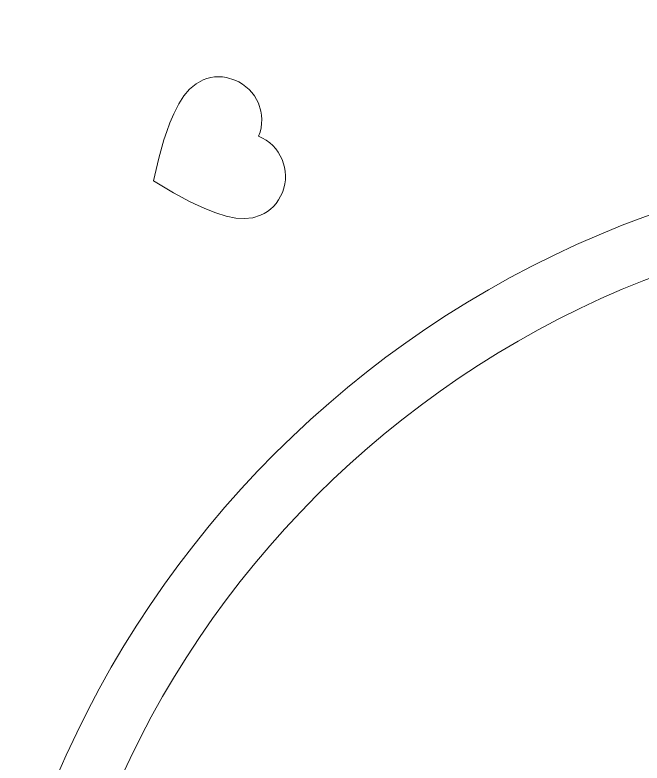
# Model space of a CAD drawing. Header units: millimetres. Extents: x -178 to 178, y -197 to 165.
# Drawn here: x 61.59 to 85.31, y 83.56 to 111.84 of the extents above; entities that cross this region are included whole.
import ezdxf

# ---------------------------------------------------------------- set-up
doc = ezdxf.new("R2010")
doc.units = ezdxf.units.MM
doc.header["$MEASUREMENT"] = 0
doc.layers.add('Calque_par_d_faut', color=7, linetype='Continuous')

msp = doc.modelspace()

# ---------------------------------------------------------------- linework, layer by layer
at = {"layer": 'Calque_par_d_faut', "color": 1, "lineweight": 9}
msp.add_open_spline([(-173.1455, 165.4772), (-174.4725, 165.4763), (-175.7447, 164.9484), (-176.6824, 164.0095), (-176.6824, 164.0095), (-177.6201, 163.0707), (-178.1464, 161.8041), (-178.1455, 160.4772), (-178.1455, 160.4772), (-178.1455, 160.4772), (-178.1455, -24.5228), (-178.1455, -24.5228), (-178.1455, -24.5228), (-178.1447, -25.8498), (-177.6168, -27.122), (-176.6779, -28.0597), (-176.6779, -28.0597), (-175.7391, -28.9974), (-174.4725, -29.5237), (-173.1455, -29.5228), (-173.1455, -29.5228), (-173.1455, -29.5228), (172.4975, -29.5228), (172.4975, -29.5228), (172.4975, -29.5228), (173.8245, -29.522), (175.0967, -28.9941), (176.0344, -28.0552), (176.0344, -28.0552), (176.9721, -27.1163), (177.4984, -25.8498), (177.4975, -24.5228), (177.4975, -24.5228), (177.4975, -24.5228), (177.4975, 71.9694), (177.4975, 71.9694), (177.4975, 71.9694), (177.4975, 71.9694), (177.4975, 79.9694), (177.4975, 79.9694), (177.4975, 79.9694), (177.4975, 79.9694), (177.4975, 160.4772), (177.4975, 160.4772), (177.4975, 160.4772), (177.4967, 161.8041), (176.9688, 163.0763), (176.0299, 164.014), (176.0299, 164.014), (175.0911, 164.9517), (173.8245, 165.478), (172.4975, 165.4772), (172.4975, 165.4772), (172.4975, 165.4772), (-173.1455, 165.4772), (-173.1455, 165.4772), (-173.1455, 165.4772), (-173.1455, 165.4772), (-173.1455, 165.4772), (-173.1455, 165.4772)], degree=3, knots=[0, 0, 0, 0, 0.0625, 0.0625, 0.0625, 0.0625, 0.125, 0.125, 0.125, 0.125, 0.1875, 0.1875, 0.1875, 0.1875, 0.25, 0.25, 0.25, 0.25, 0.3125, 0.3125, 0.3125, 0.3125, 0.375, 0.375, 0.375, 0.375, 0.4375, 0.4375, 0.4375, 0.4375, 0.5, 0.5, 0.5, 0.5, 0.5625, 0.5625, 0.5625, 0.5625, 0.625, 0.625, 0.625, 0.625, 0.6875, 0.6875, 0.6875, 0.6875, 0.75, 0.75, 0.75, 0.75, 0.8125, 0.8125, 0.8125, 0.8125, 0.875, 0.875, 0.875, 0.875, 1, 1, 1, 1], dxfattribs=at)
at = {"layer": 'Calque_par_d_faut', "color": 150, "lineweight": 9}
for points, knots in [([(159.0166, 157.1652), (159.8117, 157.1657), (160.5745, 156.8503), (161.1371, 156.2884), (161.1371, 156.2884), (161.6997, 155.7265), (162.0161, 154.9604), (162.0166, 154.1652), (162.0166, 154.1652), (162.0166, 154.1652), (162.0166, -18.2109), (162.0166, -18.2109), (162.0166, -18.2109), (162.0171, -19.006), (161.7017, -19.7688), (161.1398, -20.3314), (161.1398, -20.3314), (160.5779, -20.894), (159.8117, -21.2104), (159.0166, -21.2109), (159.0166, -21.2109), (159.0166, -21.2109), (38.413, -21.2109), (38.413, -21.2109), (38.413, -21.2109), (37.6179, -21.2114), (36.8551, -20.896), (36.2925, -20.3341), (36.2925, -20.3341), (35.7299, -19.7722), (35.4135, -19.006), (35.413, -18.2109), (35.413, -18.2109), (35.413, -18.2109), (35.413, 154.1652), (35.413, 154.1652), (35.413, 154.1652), (35.4125, 154.9604), (35.7279, 155.7231), (36.2898, 156.2857), (36.2898, 156.2857), (36.8517, 156.8484), (37.6179, 157.1647), (38.413, 157.1652), (38.413, 157.1652), (38.413, 157.1652), (159.0166, 157.1652), (159.0166, 157.1652), (159.0166, 157.1652), (159.0166, 157.1652), (159.0166, 157.1652), (159.0166, 157.1652)], [0, 0, 0, 0, 0.0714286, 0.0714286, 0.0714286, 0.0714286, 0.1428571, 0.1428571, 0.1428571, 0.1428571, 0.2142857, 0.2142857, 0.2142857, 0.2142857, 0.2857143, 0.2857143, 0.2857143, 0.2857143, 0.3571429, 0.3571429, 0.3571429, 0.3571429, 0.4285714, 0.4285714, 0.4285714, 0.4285714, 0.5, 0.5, 0.5, 0.5, 0.5714286, 0.5714286, 0.5714286, 0.5714286, 0.6428571, 0.6428571, 0.6428571, 0.6428571, 0.7142857, 0.7142857, 0.7142857, 0.7142857, 0.7857143, 0.7857143, 0.7857143, 0.7857143, 0.8571429, 0.8571429, 0.8571429, 0.8571429, 1, 1, 1, 1]), ([(70.8096, 107.2562), (70.8096, 107.2562), (70.9608, 107.1859), (70.9608, 107.1859), (70.9608, 107.1859), (70.9608, 107.1859), (71.1015, 107.1024), (71.1015, 107.1024), (71.1015, 107.1024), (71.1015, 107.1024), (71.2311, 107.0067), (71.2311, 107.0067), (71.2311, 107.0067), (71.2311, 107.0067), (71.3493, 106.8998), (71.3493, 106.8998), (71.3493, 106.8998), (71.3493, 106.8998), (71.4556, 106.7828), (71.4556, 106.7828), (71.4556, 106.7828), (71.4556, 106.7828), (71.5495, 106.6568), (71.5495, 106.6568), (71.5495, 106.6568), (71.5495, 106.6568), (71.6984, 106.382), (71.6984, 106.382), (71.6984, 106.382), (71.6984, 106.382), (71.7924, 106.084), (71.7924, 106.084), (71.7924, 106.084), (71.7924, 106.084), (71.8177, 105.9289), (71.8177, 105.9289), (71.8177, 105.9289), (71.8177, 105.9289), (71.8279, 105.7712), (71.8279, 105.7712), (71.8279, 105.7712), (71.8279, 105.7712), (71.8226, 105.6119), (71.8226, 105.6119), (71.8226, 105.6119), (71.8226, 105.6119), (71.8012, 105.4521), (71.8012, 105.4521), (71.8012, 105.4521), (71.8012, 105.4521), (71.7635, 105.2929), (71.7635, 105.2929), (71.7635, 105.2929), (71.7635, 105.2929), (71.7088, 105.1354), (71.7088, 105.1354), (71.7088, 105.1354), (71.7088, 105.1354), (71.5605, 104.8458), (71.5605, 104.8458), (71.5605, 104.8458), (71.5605, 104.8458), (71.4707, 104.7186), (71.4707, 104.7186), (71.4707, 104.7186), (71.4707, 104.7186), (71.371, 104.6035), (71.371, 104.6035), (71.371, 104.6035), (71.371, 104.6035), (71.2621, 104.5006), (71.2621, 104.5006), (71.2621, 104.5006), (71.2621, 104.5006), (71.1444, 104.4102), (71.1444, 104.4102), (71.1444, 104.4102), (71.1444, 104.4102), (71.0183, 104.3325), (71.0183, 104.3325), (71.0183, 104.3325), (71.0183, 104.3325), (70.8844, 104.2676), (70.8844, 104.2676), (70.8844, 104.2676), (70.8844, 104.2676), (70.5948, 104.1772), (70.5948, 104.1772), (70.5948, 104.1772), (70.5948, 104.1772), (70.2797, 104.1408), (70.2797, 104.1408), (70.2797, 104.1408), (70.2797, 104.1408), (69.9428, 104.1598), (69.9428, 104.1598), (69.9428, 104.1598), (69.9428, 104.1598), (69.588, 104.2361), (69.588, 104.2361), (69.588, 104.2361), (69.588, 104.2361), (69.1904, 104.3661), (69.1904, 104.3661), (69.1904, 104.3661), (69.1904, 104.3661), (68.8409, 104.4963), (68.8409, 104.4963), (68.8409, 104.4963), (68.8409, 104.4963), (68.5232, 104.6318), (68.5232, 104.6318), (68.5232, 104.6318), (68.5232, 104.6318), (68.2206, 104.7778), (68.2206, 104.7778), (68.2206, 104.7778), (68.2206, 104.7778), (67.5953, 105.122), (67.5953, 105.122), (67.5953, 105.122), (67.5953, 105.122), (66.833, 105.5701), (66.833, 105.5701), (66.833, 105.5701), (66.833, 105.5701), (67.0409, 106.4295), (67.0409, 106.4295), (67.0409, 106.4295), (67.0409, 106.4295), (67.2283, 107.1183), (67.2283, 107.1183), (67.2283, 107.1183), (67.2283, 107.1183), (67.3336, 107.4373), (67.3336, 107.4373), (67.3336, 107.4373), (67.3336, 107.4373), (67.4571, 107.7599), (67.4571, 107.7599), (67.4571, 107.7599), (67.4571, 107.7599), (67.6065, 108.1016), (67.6065, 108.1016), (67.6065, 108.1016), (67.6065, 108.1016), (67.7895, 108.4777), (67.7895, 108.4777), (67.7895, 108.4777), (67.7895, 108.4777), (67.9813, 108.7858), (67.9813, 108.7858), (67.9813, 108.7858), (67.9813, 108.7858), (68.2018, 109.0412), (68.2018, 109.0412), (68.2018, 109.0412), (68.2018, 109.0412), (68.4471, 109.2424), (68.4471, 109.2424), (68.4471, 109.2424), (68.4471, 109.2424), (68.7134, 109.3877), (68.7134, 109.3877), (68.7134, 109.3877), (68.7134, 109.3877), (68.8531, 109.4389), (68.8531, 109.4389), (68.8531, 109.4389), (68.8531, 109.4389), (68.9967, 109.4754), (68.9967, 109.4754), (68.9967, 109.4754), (68.9967, 109.4754), (69.1435, 109.4972), (69.1435, 109.4972), (69.1435, 109.4972), (69.1435, 109.4972), (69.2932, 109.504), (69.2932, 109.504), (69.2932, 109.504), (69.2932, 109.504), (69.4452, 109.4956), (69.4452, 109.4956), (69.4452, 109.4956), (69.4452, 109.4956), (69.599, 109.4717), (69.599, 109.4717), (69.599, 109.4717), (69.599, 109.4717), (69.9103, 109.377), (69.9103, 109.377), (69.9103, 109.377), (69.9103, 109.377), (70.0615, 109.3068), (70.0615, 109.3068), (70.0615, 109.3068), (70.0615, 109.3068), (70.2022, 109.2232), (70.2022, 109.2232), (70.2022, 109.2232), (70.2022, 109.2232), (70.3319, 109.1275), (70.3319, 109.1275), (70.3319, 109.1275), (70.3319, 109.1275), (70.4501, 109.0206), (70.4501, 109.0206), (70.4501, 109.0206), (70.4501, 109.0206), (70.5564, 108.9036), (70.5564, 108.9036), (70.5564, 108.9036), (70.5564, 108.9036), (70.6503, 108.7776), (70.6503, 108.7776), (70.6503, 108.7776), (70.6503, 108.7776), (70.7992, 108.5028), (70.7992, 108.5028), (70.7992, 108.5028), (70.7992, 108.5028), (70.8932, 108.2048), (70.8932, 108.2048), (70.8932, 108.2048), (70.8932, 108.2048), (70.9184, 108.0497), (70.9184, 108.0497), (70.9184, 108.0497), (70.9184, 108.0497), (70.9286, 107.892), (70.9286, 107.892), (70.9286, 107.892), (70.9286, 107.892), (70.9233, 107.7327), (70.9233, 107.7327), (70.9233, 107.7327), (70.9233, 107.7327), (70.902, 107.5729), (70.902, 107.5729), (70.902, 107.5729), (70.902, 107.5729), (70.8642, 107.4137), (70.8642, 107.4137), (70.8642, 107.4137), (70.8642, 107.4137), (70.8096, 107.2562), (70.8096, 107.2562), (70.8096, 107.2562), (70.8096, 107.2562), (70.8096, 107.2562), (70.8096, 107.2562)], [0, 0, 0, 0, 0.015625, 0.015625, 0.015625, 0.015625, 0.03125, 0.03125, 0.03125, 0.03125, 0.046875, 0.046875, 0.046875, 0.046875, 0.0625, 0.0625, 0.0625, 0.0625, 0.078125, 0.078125, 0.078125, 0.078125, 0.09375, 0.09375, 0.09375, 0.09375, 0.109375, 0.109375, 0.109375, 0.109375, 0.125, 0.125, 0.125, 0.125, 0.140625, 0.140625, 0.140625, 0.140625, 0.15625, 0.15625, 0.15625, 0.15625, 0.171875, 0.171875, 0.171875, 0.171875, 0.1875, 0.1875, 0.1875, 0.1875, 0.203125, 0.203125, 0.203125, 0.203125, 0.21875, 0.21875, 0.21875, 0.21875, 0.234375, 0.234375, 0.234375, 0.234375, 0.25, 0.25, 0.25, 0.25, 0.265625, 0.265625, 0.265625, 0.265625, 0.28125, 0.28125, 0.28125, 0.28125, 0.296875, 0.296875, 0.296875, 0.296875, 0.3125, 0.3125, 0.3125, 0.3125, 0.328125, 0.328125, 0.328125, 0.328125, 0.34375, 0.34375, 0.34375, 0.34375, 0.359375, 0.359375, 0.359375, 0.359375, 0.375, 0.375, 0.375, 0.375, 0.390625, 0.390625, 0.390625, 0.390625, 0.40625, 0.40625, 0.40625, 0.40625, 0.421875, 0.421875, 0.421875, 0.421875, 0.4375, 0.4375, 0.4375, 0.4375, 0.453125, 0.453125, 0.453125, 0.453125, 0.46875, 0.46875, 0.46875, 0.46875, 0.484375, 0.484375, 0.484375, 0.484375, 0.5, 0.5, 0.5, 0.5, 0.515625, 0.515625, 0.515625, 0.515625, 0.53125, 0.53125, 0.53125, 0.53125, 0.546875, 0.546875, 0.546875, 0.546875, 0.5625, 0.5625, 0.5625, 0.5625, 0.578125, 0.578125, 0.578125, 0.578125, 0.59375, 0.59375, 0.59375, 0.59375, 0.609375, 0.609375, 0.609375, 0.609375, 0.625, 0.625, 0.625, 0.625, 0.640625, 0.640625, 0.640625, 0.640625, 0.65625, 0.65625, 0.65625, 0.65625, 0.671875, 0.671875, 0.671875, 0.671875, 0.6875, 0.6875, 0.6875, 0.6875, 0.703125, 0.703125, 0.703125, 0.703125, 0.71875, 0.71875, 0.71875, 0.71875, 0.734375, 0.734375, 0.734375, 0.734375, 0.75, 0.75, 0.75, 0.75, 0.765625, 0.765625, 0.765625, 0.765625, 0.78125, 0.78125, 0.78125, 0.78125, 0.796875, 0.796875, 0.796875, 0.796875, 0.8125, 0.8125, 0.8125, 0.8125, 0.828125, 0.828125, 0.828125, 0.828125, 0.84375, 0.84375, 0.84375, 0.84375, 0.859375, 0.859375, 0.859375, 0.859375, 0.875, 0.875, 0.875, 0.875, 0.890625, 0.890625, 0.890625, 0.890625, 0.90625, 0.90625, 0.90625, 0.90625, 0.921875, 0.921875, 0.921875, 0.921875, 0.9375, 0.9375, 0.9375, 0.9375, 0.953125, 0.953125, 0.953125, 0.953125, 0.96875, 0.96875, 0.96875, 0.96875, 1, 1, 1, 1]), ([(137.3051, 67.9772), (137.3051, 89.29), (120.0277, 106.5674), (98.715, 106.5674), (98.715, 106.5674), (77.4022, 106.5674), (60.1247, 89.2901), (60.1247, 67.9773), (60.1247, 67.9773), (60.1246, 46.6645), (77.402, 29.387), (98.7148, 29.3869), (98.7148, 29.3869), (120.0275, 29.3868), (137.305, 46.6642), (137.3051, 67.977), (137.3051, 67.9771), (137.3051, 67.9771), (137.3051, 67.9772)], [0, 0, 0, 0, 0.2, 0.2, 0.2, 0.2, 0.4, 0.4, 0.4, 0.4, 0.6, 0.6, 0.6, 0.6, 1, 1, 1, 1.0002, 1.0002, 1.0002, 1.0002]), ([(135.0663, 67.9772), (135.0663, 88.0535), (118.7912, 104.3286), (98.7149, 104.3286), (98.7149, 104.3286), (78.6385, 104.3287), (62.3634, 88.0536), (62.3634, 67.9773), (62.3634, 67.9773), (62.3633, 47.9009), (78.6383, 31.6258), (98.7147, 31.6257), (98.7147, 31.6257), (118.791, 31.6256), (135.0662, 47.9006), (135.0663, 67.977), (135.0663, 67.9771), (135.0663, 67.9771), (135.0663, 67.9772)], [0, 0, 0, 0, 0.2, 0.2, 0.2, 0.2, 0.4, 0.4, 0.4, 0.4, 0.6, 0.6, 0.6, 0.6, 1, 1, 1, 1.0002, 1.0002, 1.0002, 1.0002])]:
    msp.add_open_spline(points, degree=3, knots=knots, dxfattribs=at)

doc.saveas('drawing.dxf')
